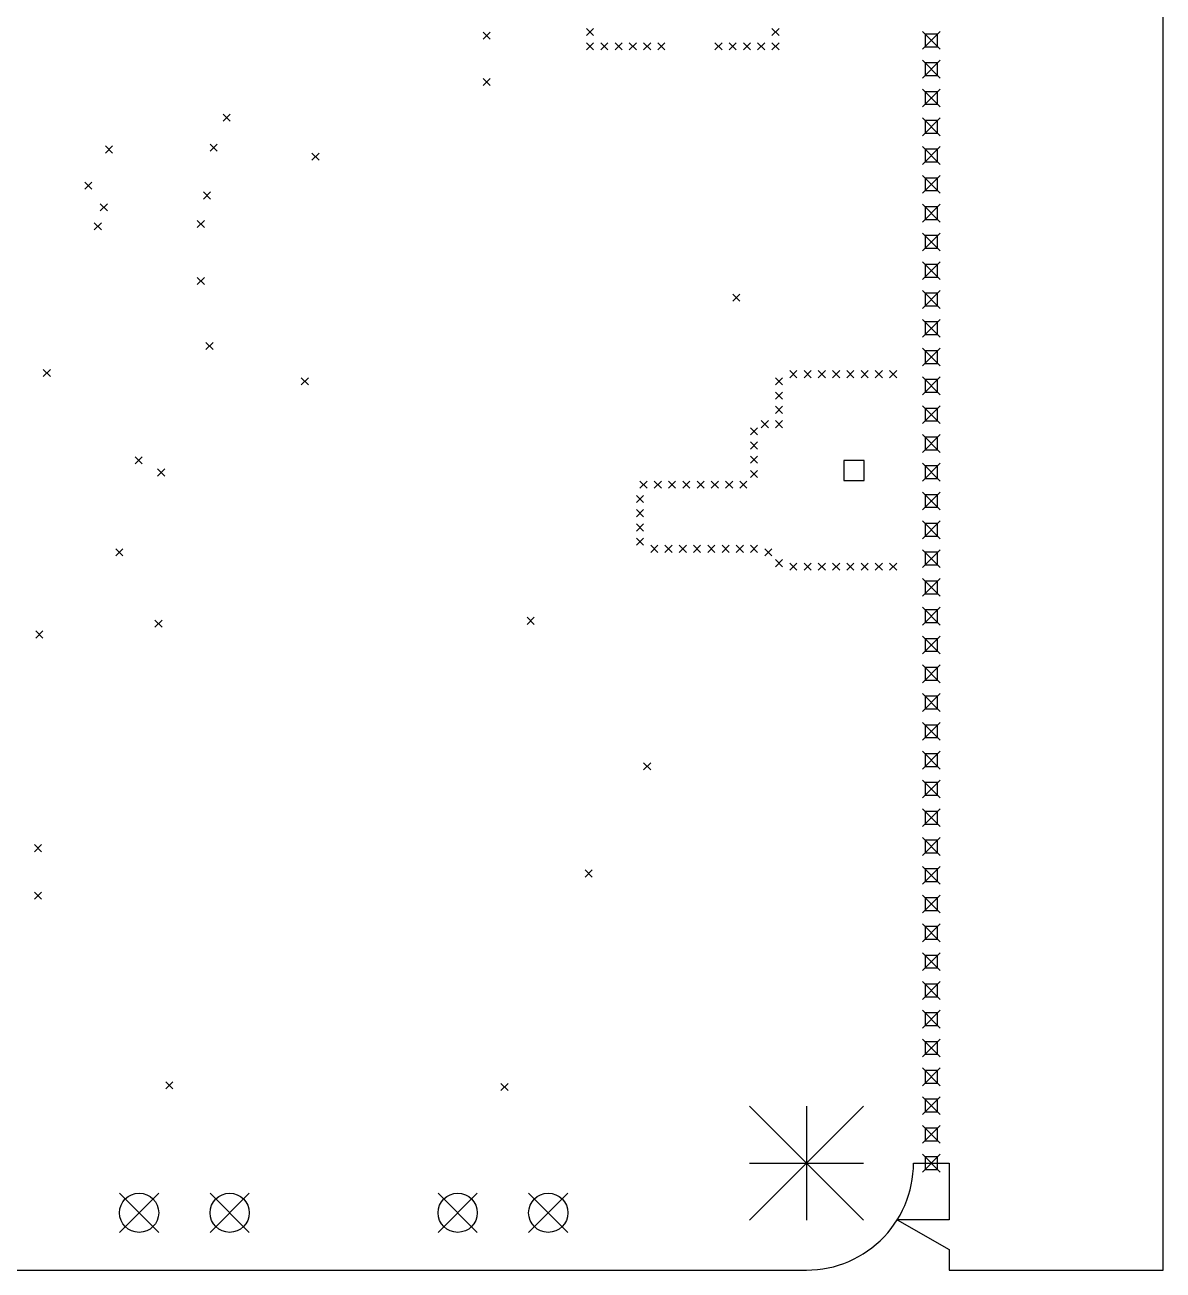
# Model space of a CAD drawing. Extents: x 69 to 143, y -148 to -20.
# Drawn here: x 106.58 to 138.5, y -118 to -83.07 of the extents above; entities that cross this region are included whole.
import ezdxf

# ---------------------------------------------------------------- set-up
doc = ezdxf.new("R2010")
doc.units = 0
doc.layers.add('BLACK', color=7, linetype='CONTINUOUS')

msp = doc.modelspace()

# ---------------------------------------------------------------- linework, layer by layer
at = {"layer": 'BLACK', "linetype": 'CONTINUOUS'}
for p, q in [((138.50001, -118.000027), (138.50001, -20)), ((119.429648, -83.265077), (119.629648, -83.465077)), ((119.629648, -83.265077), (119.429648, -83.465077)), ((122.329648, -83.165077), (122.529648, -83.365077)), ((122.529648, -83.165077), (122.329648, -83.365077)), ((127.529648, -83.165077), (127.729648, -83.365077)), ((127.729648, -83.165077), (127.529648, -83.365077)), ((131.750007, -83.250014), (132.250007, -83.750014)), ((132.250007, -83.250014), (131.750007, -83.750014)), ((132.176785, -83.323236), (131.823229, -83.323236)), ((131.823229, -83.323236), (131.823229, -83.676792)), ((132.176785, -83.676792), (132.176785, -83.323236)), ((122.329648, -83.565077), (122.529648, -83.765077)), ((122.529648, -83.565077), (122.329648, -83.765077)), ((122.729648, -83.565077), (122.929648, -83.765077)), ((122.929648, -83.565077), (122.729648, -83.765077)), ((123.129648, -83.565077), (123.329648, -83.765077)), ((123.329648, -83.565077), (123.129648, -83.765077)), ((123.529648, -83.565077), (123.729648, -83.765077)), ((123.729648, -83.565077), (123.529648, -83.765077)), ((123.929648, -83.565077), (124.129648, -83.765077)), ((124.129648, -83.565077), (123.929648, -83.765077)), ((124.329648, -83.565077), (124.529648, -83.765077)), ((124.529648, -83.565077), (124.329648, -83.765077)), ((125.929648, -83.565077), (126.129648, -83.765077)), ((126.129648, -83.565077), (125.929648, -83.765077)), ((126.329648, -83.565077), (126.529648, -83.765077)), ((126.529648, -83.565077), (126.329648, -83.765077)), ((126.729648, -83.565077), (126.929648, -83.765077)), ((126.929648, -83.565077), (126.729648, -83.765077)), ((127.129648, -83.565077), (127.329648, -83.765077)), ((127.329648, -83.565077), (127.129648, -83.765077)), ((127.529648, -83.565077), (127.729648, -83.765077)), ((127.729648, -83.565077), (127.529648, -83.765077)), ((131.823229, -83.676792), (132.176785, -83.676792)), ((131.750007, -84.057706), (132.250007, -84.557706)), ((132.250007, -84.057706), (131.750007, -84.557706)), ((132.176785, -84.130928), (131.823229, -84.130928)), ((131.823229, -84.130928), (131.823229, -84.484484)), ((132.176785, -84.484484), (132.176785, -84.130928)), ((131.823229, -84.484484), (132.176785, -84.484484)), ((119.429648, -84.565077), (119.629648, -84.765077)), ((119.629648, -84.565077), (119.429648, -84.765077)), ((131.750007, -84.865398), (132.250007, -85.365398)), ((132.250007, -84.865398), (131.750007, -85.365398)), ((132.176785, -84.93862), (131.823229, -84.93862)), ((131.823229, -84.93862), (131.823229, -85.292176)), ((132.176785, -85.292176), (132.176785, -84.93862)), ((112.138648, -85.569777), (112.338648, -85.769777)), ((112.338648, -85.569777), (112.138648, -85.769777)), ((131.823229, -85.292176), (132.176785, -85.292176)), ((131.750007, -85.673091), (132.250007, -86.173091)), ((132.250007, -85.673091), (131.750007, -86.173091)), ((132.176785, -85.746313), (131.823229, -85.746313)), ((131.823229, -85.746313), (131.823229, -86.099869)), ((132.176785, -86.099869), (132.176785, -85.746313)), ((131.823229, -86.099869), (132.176785, -86.099869)), ((108.835248, -86.460977), (109.035248, -86.660977)), ((109.035248, -86.460977), (108.835248, -86.660977)), ((111.773448, -86.410877), (111.973448, -86.610877)), ((111.973448, -86.410877), (111.773448, -86.610877)), ((131.750007, -86.480783), (132.250007, -86.980783)), ((132.250007, -86.480783), (131.750007, -86.980783)), ((132.176785, -86.554005), (131.823229, -86.554005)), ((131.823229, -86.554005), (131.823229, -86.907561)), ((132.176785, -86.907561), (132.176785, -86.554005)), ((114.628848, -86.664277), (114.828848, -86.864277)), ((114.828848, -86.664277), (114.628848, -86.864277)), ((131.823229, -86.907561), (132.176785, -86.907561)), ((131.750006, -87.288475), (132.250006, -87.788475)), ((132.250006, -87.288475), (131.750006, -87.788475)), ((108.257948, -87.473777), (108.457948, -87.673777)), ((108.457948, -87.473777), (108.257948, -87.673777)), ((132.176784, -87.361697), (131.823228, -87.361697)), ((131.823228, -87.361697), (131.823228, -87.715253)), ((132.176784, -87.715253), (132.176784, -87.361697)), ((111.584348, -87.752177), (111.784348, -87.952177)), ((111.784348, -87.752177), (111.584348, -87.952177)), ((131.823228, -87.715253), (132.176784, -87.715253)), ((108.692848, -88.083477), (108.892848, -88.283477)), ((108.892848, -88.083477), (108.692848, -88.283477)), ((131.750006, -88.096167), (132.250006, -88.596167)), ((132.250006, -88.096167), (131.750006, -88.596167)), ((132.176784, -88.169389), (131.823228, -88.169389)), ((131.823228, -88.169389), (131.823228, -88.522945)), ((132.176784, -88.522945), (132.176784, -88.169389)), ((108.525548, -88.618777), (108.725548, -88.818777)), ((108.725548, -88.618777), (108.525548, -88.818777)), ((111.413248, -88.552477), (111.613248, -88.752477)), ((111.613248, -88.552477), (111.413248, -88.752477)), ((131.823228, -88.522945), (132.176784, -88.522945)), ((131.750006, -88.90386), (132.250006, -89.40386)), ((132.250006, -88.90386), (131.750006, -89.40386)), ((132.176784, -88.977082), (131.823228, -88.977082)), ((131.823228, -88.977082), (131.823228, -89.330638)), ((132.176784, -89.330638), (132.176784, -88.977082)), ((131.823228, -89.330638), (132.176784, -89.330638)), ((131.750006, -89.711552), (132.250006, -90.211552)), ((132.250006, -89.711552), (131.750006, -90.211552)), ((132.176784, -89.784774), (131.823228, -89.784774)), ((131.823228, -89.784774), (131.823228, -90.13833)), ((132.176784, -90.13833), (132.176784, -89.784774)), ((111.413248, -90.151477), (111.613248, -90.351477)), ((111.613248, -90.151477), (111.413248, -90.351477)), ((131.823228, -90.13833), (132.176784, -90.13833)), ((126.429648, -90.615077), (126.629648, -90.815077)), ((126.629648, -90.615077), (126.429648, -90.815077)), ((131.750005, -90.519244), (132.250005, -91.019244)), ((132.250005, -90.519244), (131.750005, -91.019244)), ((132.176783, -90.592466), (131.823227, -90.592466)), ((131.823227, -90.592466), (131.823227, -90.946022)), ((132.176783, -90.946022), (132.176783, -90.592466)), ((131.823227, -90.946022), (132.176783, -90.946022)), ((131.750005, -91.326937), (132.250005, -91.826937)), ((132.250005, -91.326937), (131.750005, -91.826937)), ((132.176783, -91.400159), (131.823227, -91.400159)), ((131.823227, -91.400159), (131.823227, -91.753715)), ((132.176783, -91.753715), (132.176783, -91.400159)), ((131.823227, -91.753715), (132.176783, -91.753715)), ((111.655048, -91.971977), (111.855048, -92.171977)), ((111.855048, -91.971977), (111.655048, -92.171977)), ((131.750005, -92.134629), (132.250005, -92.634629)), ((132.250005, -92.134629), (131.750005, -92.634629)), ((132.176783, -92.207851), (131.823227, -92.207851)), ((131.823227, -92.207851), (131.823227, -92.561407)), ((132.176783, -92.561407), (132.176783, -92.207851)), ((131.823227, -92.561407), (132.176783, -92.561407)), ((107.092848, -92.730877), (107.292848, -92.930877)), ((107.292848, -92.730877), (107.092848, -92.930877)), ((128.029648, -92.765077), (128.229648, -92.965077)), ((128.229648, -92.765077), (128.029648, -92.965077)), ((128.429648, -92.765077), (128.629648, -92.965077)), ((128.629648, -92.765077), (128.429648, -92.965077)), ((128.829648, -92.765077), (129.029648, -92.965077)), ((129.029648, -92.765077), (128.829648, -92.965077)), ((129.229648, -92.765077), (129.429648, -92.965077)), ((129.429648, -92.765077), (129.229648, -92.965077)), ((129.629648, -92.765077), (129.829648, -92.965077)), ((129.829648, -92.765077), (129.629648, -92.965077)), ((130.029648, -92.765077), (130.229648, -92.965077)), ((130.229648, -92.765077), (130.029648, -92.965077)), ((130.429648, -92.765077), (130.629648, -92.965077)), ((130.629648, -92.765077), (130.429648, -92.965077)), ((130.829648, -92.765077), (131.029648, -92.965077)), ((131.029648, -92.765077), (130.829648, -92.965077)), ((114.329648, -92.965077), (114.529648, -93.165077)), ((114.529648, -92.965077), (114.329648, -93.165077)), ((127.629648, -92.965077), (127.829648, -93.165077)), ((127.829648, -92.965077), (127.629648, -93.165077)), ((131.750005, -92.942321), (132.250005, -93.442321)), ((132.250005, -92.942321), (131.750005, -93.442321)), ((132.176783, -93.015543), (131.823227, -93.015543)), ((131.823227, -93.015543), (131.823227, -93.369099)), ((132.176783, -93.369099), (132.176783, -93.015543)), ((127.629648, -93.365077), (127.829648, -93.565077)), ((127.829648, -93.365077), (127.629648, -93.565077)), ((131.823227, -93.369099), (132.176783, -93.369099)), ((127.629648, -93.765077), (127.829648, -93.965077)), ((127.829648, -93.765077), (127.629648, -93.965077)), ((131.750004, -93.750014), (132.250004, -94.250014)), ((132.250004, -93.750014), (131.750004, -94.250014)), ((132.176782, -93.823236), (131.823226, -93.823236)), ((131.823226, -93.823236), (131.823226, -94.176792)), ((132.176782, -94.176792), (132.176782, -93.823236)), ((127.229648, -94.165077), (127.429648, -94.365077)), ((127.429648, -94.165077), (127.229648, -94.365077)), ((127.629648, -94.165077), (127.829648, -94.365077)), ((127.829648, -94.165077), (127.629648, -94.365077)), ((131.823226, -94.176792), (132.176782, -94.176792)), ((126.929648, -94.365077), (127.129648, -94.565077)), ((127.129648, -94.365077), (126.929648, -94.565077)), ((131.750004, -94.557706), (132.250004, -95.057706)), ((132.250004, -94.557706), (131.750004, -95.057706)), ((132.176782, -94.630928), (131.823226, -94.630928)), ((131.823226, -94.630928), (131.823226, -94.984484)), ((132.176782, -94.984484), (132.176782, -94.630928)), ((126.929648, -94.765077), (127.129648, -94.965077)), ((127.129648, -94.765077), (126.929648, -94.965077)), ((131.823226, -94.984484), (132.176782, -94.984484)), ((109.667448, -95.184077), (109.867448, -95.384077)), ((109.867448, -95.184077), (109.667448, -95.384077)), ((126.929648, -95.165077), (127.129648, -95.365077)), ((127.129648, -95.165077), (126.929648, -95.365077)), ((130.112493, -95.282232), (129.546803, -95.282232)), ((129.546803, -95.282232), (129.546803, -95.847922)), ((130.112493, -95.847922), (130.112493, -95.282232)), ((131.750004, -95.365398), (132.250004, -95.865398)), ((132.250004, -95.365398), (131.750004, -95.865398)), ((110.299848, -95.521077), (110.499848, -95.721077)), ((110.499848, -95.521077), (110.299848, -95.721077)), ((126.929648, -95.565077), (127.129648, -95.765077)), ((127.129648, -95.565077), (126.929648, -95.765077)), ((132.176782, -95.43862), (131.823226, -95.43862)), ((131.823226, -95.43862), (131.823226, -95.792176)), ((132.176782, -95.792176), (132.176782, -95.43862)), ((123.829648, -95.865077), (124.029648, -96.065077)), ((124.029648, -95.865077), (123.829648, -96.065077)), ((124.229648, -95.865077), (124.429648, -96.065077)), ((124.429648, -95.865077), (124.229648, -96.065077)), ((124.629648, -95.865077), (124.829648, -96.065077)), ((124.829648, -95.865077), (124.629648, -96.065077)), ((125.029648, -95.865077), (125.229648, -96.065077)), ((125.229648, -95.865077), (125.029648, -96.065077)), ((125.429648, -95.865077), (125.629648, -96.065077)), ((125.629648, -95.865077), (125.429648, -96.065077)), ((125.829648, -95.865077), (126.029648, -96.065077)), ((126.029648, -95.865077), (125.829648, -96.065077)), ((126.229648, -95.865077), (126.429648, -96.065077)), ((126.429648, -95.865077), (126.229648, -96.065077)), ((126.629648, -95.865077), (126.829648, -96.065077)), ((126.829648, -95.865077), (126.629648, -96.065077)), ((129.546803, -95.847922), (130.112493, -95.847922)), ((131.823226, -95.792176), (132.176782, -95.792176)), ((123.729648, -96.265077), (123.929648, -96.465077)), ((123.929648, -96.265077), (123.729648, -96.465077)), ((131.750004, -96.173091), (132.250004, -96.673091)), ((132.250004, -96.173091), (131.750004, -96.673091)), ((132.176782, -96.246313), (131.823226, -96.246313)), ((131.823226, -96.246313), (131.823226, -96.599869)), ((132.176782, -96.599869), (132.176782, -96.246313)), ((123.729648, -96.665077), (123.929648, -96.865077)), ((123.929648, -96.665077), (123.729648, -96.865077)), ((131.823226, -96.599869), (132.176782, -96.599869)), ((123.729648, -97.065077), (123.929648, -97.265077)), ((123.929648, -97.065077), (123.729648, -97.265077)), ((131.750004, -96.980783), (132.250004, -97.480783)), ((132.250004, -96.980783), (131.750004, -97.480783)), ((132.176782, -97.054005), (131.823226, -97.054005)), ((131.823226, -97.054005), (131.823226, -97.407561)), ((132.176782, -97.407561), (132.176782, -97.054005)), ((123.729648, -97.465077), (123.929648, -97.665077)), ((123.929648, -97.465077), (123.729648, -97.665077)), ((131.823226, -97.407561), (132.176782, -97.407561)), ((109.129648, -97.765077), (109.329648, -97.965077)), ((109.329648, -97.765077), (109.129648, -97.965077)), ((124.129648, -97.665077), (124.329648, -97.865077)), ((124.329648, -97.665077), (124.129648, -97.865077)), ((124.529648, -97.665077), (124.729648, -97.865077)), ((124.729648, -97.665077), (124.529648, -97.865077)), ((124.929648, -97.665077), (125.129648, -97.865077)), ((125.129648, -97.665077), (124.929648, -97.865077)), ((125.329648, -97.665077), (125.529648, -97.865077)), ((125.529648, -97.665077), (125.329648, -97.865077)), ((125.729648, -97.665077), (125.929648, -97.865077)), ((125.929648, -97.665077), (125.729648, -97.865077)), ((126.129648, -97.665077), (126.329648, -97.865077)), ((126.329648, -97.665077), (126.129648, -97.865077)), ((126.529648, -97.665077), (126.729648, -97.865077)), ((126.729648, -97.665077), (126.529648, -97.865077)), ((126.929648, -97.665077), (127.129648, -97.865077)), ((127.129648, -97.665077), (126.929648, -97.865077)), ((127.329648, -97.765077), (127.529648, -97.965077)), ((127.529648, -97.765077), (127.329648, -97.965077)), ((131.750003, -97.788475), (132.250003, -98.288475)), ((132.250003, -97.788475), (131.750003, -98.288475)), ((127.629648, -98.065077), (127.829648, -98.265077)), ((127.829648, -98.065077), (127.629648, -98.265077)), ((128.029648, -98.165077), (128.229648, -98.365077)), ((128.229648, -98.165077), (128.029648, -98.365077)), ((128.429648, -98.165077), (128.629648, -98.365077)), ((128.629648, -98.165077), (128.429648, -98.365077)), ((128.829648, -98.165077), (129.029648, -98.365077)), ((129.029648, -98.165077), (128.829648, -98.365077)), ((129.229648, -98.165077), (129.429648, -98.365077)), ((129.429648, -98.165077), (129.229648, -98.365077)), ((129.629648, -98.165077), (129.829648, -98.365077)), ((129.829648, -98.165077), (129.629648, -98.365077)), ((130.029648, -98.165077), (130.229648, -98.365077)), ((130.229648, -98.165077), (130.029648, -98.365077)), ((130.429648, -98.165077), (130.629648, -98.365077)), ((130.629648, -98.165077), (130.429648, -98.365077)), ((130.829648, -98.165077), (131.029648, -98.365077)), ((131.029648, -98.165077), (130.829648, -98.365077)), ((132.176781, -97.861697), (131.823225, -97.861697)), ((131.823225, -97.861697), (131.823225, -98.215253)), ((132.176781, -98.215253), (132.176781, -97.861697)), ((131.823225, -98.215253), (132.176781, -98.215253)), ((131.750003, -98.596167), (132.250003, -99.096167)), ((132.250003, -98.596167), (131.750003, -99.096167)), ((132.176781, -98.669389), (131.823225, -98.669389)), ((131.823225, -98.669389), (131.823225, -99.022945)), ((132.176781, -99.022945), (132.176781, -98.669389)), ((131.823225, -99.022945), (132.176781, -99.022945)), ((131.750003, -99.40386), (132.250003, -99.90386)), ((132.250003, -99.40386), (131.750003, -99.90386)), ((132.176781, -99.477082), (131.823225, -99.477082)), ((131.823225, -99.477082), (131.823225, -99.830638)), ((132.176781, -99.830638), (132.176781, -99.477082)), ((110.226648, -99.765077), (110.426648, -99.965077)), ((110.426648, -99.765077), (110.226648, -99.965077)), ((120.663548, -99.683977), (120.863548, -99.883977)), ((120.863548, -99.683977), (120.663548, -99.883977)), ((131.823225, -99.830638), (132.176781, -99.830638)), ((106.882848, -100.069477), (107.082848, -100.269477)), ((107.082848, -100.069477), (106.882848, -100.269477)), ((131.750003, -100.211552), (132.250003, -100.711552)), ((132.250003, -100.211552), (131.750003, -100.711552)), ((132.176781, -100.284774), (131.823225, -100.284774)), ((131.823225, -100.284774), (131.823225, -100.63833)), ((132.176781, -100.63833), (132.176781, -100.284774)), ((131.823225, -100.63833), (132.176781, -100.63833)), ((131.750002, -101.019244), (132.250002, -101.519244)), ((132.250002, -101.019244), (131.750002, -101.519244)), ((132.17678, -101.092466), (131.823224, -101.092466)), ((131.823224, -101.092466), (131.823224, -101.446022)), ((132.17678, -101.446022), (132.17678, -101.092466)), ((131.823224, -101.446022), (132.17678, -101.446022)), ((131.750002, -101.826937), (132.250002, -102.326937)), ((132.250002, -101.826937), (131.750002, -102.326937)), ((132.17678, -101.900159), (131.823224, -101.900159)), ((131.823224, -101.900159), (131.823224, -102.253715)), ((132.17678, -102.253715), (132.17678, -101.900159)), ((131.823224, -102.253715), (132.17678, -102.253715)), ((131.750002, -102.634629), (132.250002, -103.134629)), ((132.250002, -102.634629), (131.750002, -103.134629)), ((132.17678, -102.707851), (131.823224, -102.707851)), ((131.823224, -102.707851), (131.823224, -103.061407)), ((132.17678, -103.061407), (132.17678, -102.707851)), ((131.823224, -103.061407), (132.17678, -103.061407)), ((131.750002, -103.442321), (132.250002, -103.942321)), ((132.250002, -103.442321), (131.750002, -103.942321)), ((132.17678, -103.515543), (131.823224, -103.515543)), ((131.823224, -103.515543), (131.823224, -103.869099)), ((132.17678, -103.869099), (132.17678, -103.515543)), ((123.929648, -103.765077), (124.129648, -103.965077)), ((124.129648, -103.765077), (123.929648, -103.965077)), ((131.823224, -103.869099), (132.17678, -103.869099)), ((131.750001, -104.250014), (132.250001, -104.750014)), ((132.250001, -104.250014), (131.750001, -104.750014)), ((132.176779, -104.323236), (131.823223, -104.323236)), ((131.823223, -104.323236), (131.823223, -104.676792)), ((132.176779, -104.676792), (132.176779, -104.323236)), ((131.823223, -104.676792), (132.176779, -104.676792)), ((131.750001, -105.057706), (132.250001, -105.557706)), ((132.250001, -105.057706), (131.750001, -105.557706)), ((132.176779, -105.130928), (131.823223, -105.130928)), ((131.823223, -105.130928), (131.823223, -105.484484)), ((132.176779, -105.484484), (132.176779, -105.130928)), ((131.823223, -105.484484), (132.176779, -105.484484)), ((106.844048, -106.061377), (107.044048, -106.261377)), ((107.044048, -106.061377), (106.844048, -106.261377)), ((131.750001, -105.865398), (132.250001, -106.365398)), ((132.250001, -105.865398), (131.750001, -106.365398)), ((132.176779, -105.93862), (131.823223, -105.93862)), ((131.823223, -105.93862), (131.823223, -106.292176)), ((132.176779, -106.292176), (132.176779, -105.93862)), ((131.823223, -106.292176), (132.176779, -106.292176)), ((122.288048, -106.772777), (122.488048, -106.972777)), ((122.488048, -106.772777), (122.288048, -106.972777)), ((131.750001, -106.673091), (132.250001, -107.173091)), ((132.250001, -106.673091), (131.750001, -107.173091)), ((132.176779, -106.746313), (131.823223, -106.746313)), ((131.823223, -106.746313), (131.823223, -107.099869)), ((132.176779, -107.099869), (132.176779, -106.746313)), ((131.823223, -107.099869), (132.176779, -107.099869)), ((106.844048, -107.395977), (107.044048, -107.595977)), ((107.044048, -107.395977), (106.844048, -107.595977)), ((131.750001, -107.480783), (132.250001, -107.980783)), ((132.250001, -107.480783), (131.750001, -107.980783)), ((132.176779, -107.554005), (131.823223, -107.554005)), ((131.823223, -107.554005), (131.823223, -107.907561)), ((132.176779, -107.907561), (132.176779, -107.554005)), ((131.823223, -107.907561), (132.176779, -107.907561)), ((131.75, -108.288475), (132.25, -108.788475)), ((132.25, -108.288475), (131.75, -108.788475)), ((132.176778, -108.361697), (131.823222, -108.361697)), ((131.823222, -108.361697), (131.823222, -108.715253)), ((132.176778, -108.715253), (132.176778, -108.361697)), ((131.823222, -108.715253), (132.176778, -108.715253)), ((131.75, -109.096167), (132.25, -109.596167)), ((132.25, -109.096167), (131.75, -109.596167)), ((132.176778, -109.169389), (131.823222, -109.169389)), ((131.823222, -109.169389), (131.823222, -109.522945)), ((132.176778, -109.522945), (132.176778, -109.169389)), ((131.823222, -109.522945), (132.176778, -109.522945)), ((131.75, -109.90386), (132.25, -110.40386)), ((132.25, -109.90386), (131.75, -110.40386)), ((132.176778, -109.977082), (131.823222, -109.977082)), ((131.823222, -109.977082), (131.823222, -110.330638)), ((132.176778, -110.330638), (132.176778, -109.977082)), ((131.823222, -110.330638), (132.176778, -110.330638)), ((131.75, -110.711552), (132.25, -111.211552)), ((132.25, -110.711552), (131.75, -111.211552)), ((132.176778, -110.784774), (131.823222, -110.784774)), ((131.823222, -110.784774), (131.823222, -111.13833)), ((132.176778, -111.13833), (132.176778, -110.784774)), ((131.823222, -111.13833), (132.176778, -111.13833)), ((131.749999, -111.519244), (132.249999, -112.019244)), ((132.249999, -111.519244), (131.749999, -112.019244)), ((132.176777, -111.592466), (131.823221, -111.592466)), ((131.823221, -111.592466), (131.823221, -111.946022)), ((132.176777, -111.946022), (132.176777, -111.592466)), ((131.823221, -111.946022), (132.176777, -111.946022)), ((131.749999, -112.326937), (132.249999, -112.826937)), ((132.249999, -112.326937), (131.749999, -112.826937)), ((132.176777, -112.400159), (131.823221, -112.400159)), ((131.823221, -112.400159), (131.823221, -112.753715)), ((132.176777, -112.753715), (132.176777, -112.400159)), ((110.529648, -112.714977), (110.729648, -112.914977)), ((110.729648, -112.714977), (110.529648, -112.914977)), ((119.929648, -112.765077), (120.129648, -112.965077)), ((120.129648, -112.765077), (119.929648, -112.965077)), ((131.823221, -112.753715), (132.176777, -112.753715)), ((131.749999, -113.134629), (132.249999, -113.634629)), ((132.249999, -113.134629), (131.749999, -113.634629)), ((126.899948, -113.400077), (130.099948, -116.600077)), ((130.099948, -113.400077), (126.899948, -116.600077)), ((128.499948, -113.400077), (128.499948, -116.600077)), ((132.176777, -113.207851), (131.823221, -113.207851)), ((131.823221, -113.207851), (131.823221, -113.561407)), ((132.176777, -113.561407), (132.176777, -113.207851)), ((131.823221, -113.561407), (132.176777, -113.561407)), ((131.749999, -113.942321), (132.249999, -114.442321)), ((132.249999, -113.942321), (131.749999, -114.442321)), ((132.176777, -114.015543), (131.823221, -114.015543)), ((131.823221, -114.015543), (131.823221, -114.369099)), ((132.176777, -114.369099), (132.176777, -114.015543)), ((131.823221, -114.369099), (132.176777, -114.369099)), ((131.749998, -114.750014), (132.249998, -115.250014)), ((132.249998, -114.750014), (131.749998, -115.250014)), ((132.176776, -114.823236), (131.82322, -114.823236)), ((131.82322, -114.823236), (131.82322, -115.176792)), ((132.176776, -115.176792), (132.176776, -114.823236)), ((126.899948, -115.000077), (130.099948, -115.000077)), ((131.484612, -115.303521), (131.496151, -115.151962)), ((131.496151, -115.151962), (131.499999, -115.000014)), ((131.499999, -115.000014), (132.50001, -115.000014)), ((131.82322, -115.176792), (132.176776, -115.176792)), ((132.50001, -115.000014), (132.50001, -116.586923)), ((131.404243, -115.751978), (131.438599, -115.603915)), ((131.438599, -115.603915), (131.465412, -115.454301)), ((131.465412, -115.454301), (131.484612, -115.303521)), ((109.231248, -115.841277), (110.331248, -116.941277)), ((110.331248, -115.841277), (109.231248, -116.941277)), ((111.771248, -115.841277), (112.871248, -116.941277)), ((112.871248, -115.841277), (111.771248, -116.941277)), ((118.167248, -115.841277), (119.267248, -116.941277)), ((119.267248, -115.841277), (118.167248, -116.941277)), ((120.707248, -115.841277), (121.807248, -116.941277)), ((121.807248, -115.841277), (120.707248, -116.941277)), ((131.313271, -116.04194), (131.362431, -115.898112)), ((131.362431, -115.898112), (131.404243, -115.751978)), ((131.123058, -116.455935), (131.193431, -116.32121)), ((131.193431, -116.32121), (131.256889, -116.183093)), ((131.256889, -116.183093), (131.313271, -116.04194)), ((130.962309, -116.713837), (131.045951, -116.586923)), ((131.045951, -116.586923), (131.123058, -116.455935)), ((132.50001, -116.586923), (131.045951, -116.586923)), ((131.045951, -116.586923), (132.50001, -117.423612)), ((130.674396, -117.066937), (130.776293, -116.954153)), ((130.776293, -116.954153), (130.872346, -116.836352)), ((130.872346, -116.836352), (130.962309, -116.713837)), ((130.21382, -117.46233), (130.336334, -117.372366)), ((130.336334, -117.372366), (130.454134, -117.276313)), ((130.454134, -117.276313), (130.566918, -117.174416)), ((130.566918, -117.174416), (130.674396, -117.066937)), ((129.683077, -117.756913), (129.821194, -117.693453)), ((129.821194, -117.693453), (129.955918, -117.62308)), ((129.955918, -117.62308), (130.086906, -117.545973)), ((130.086906, -117.545973), (130.21382, -117.46233)), ((132.50001, -117.423612), (132.50001, -117.999027)), ((81.499991, -118.000014), (128.499998, -118.000027)), ((128.499998, -118.000027), (128.651947, -117.996179)), ((128.651947, -117.996179), (128.803506, -117.98464)), ((128.803506, -117.98464), (128.954286, -117.965439)), ((128.954286, -117.965439), (129.103899, -117.938625)), ((129.103899, -117.938625), (129.251963, -117.904268)), ((129.251963, -117.904268), (129.398096, -117.862456)), ((129.398096, -117.862456), (129.541924, -117.813295)), ((129.541924, -117.813295), (129.683077, -117.756913)), ((132.50001, -117.999027), (133.50001, -117.999027)), ((133.50001, -118.000027), (138.50001, -118.000027))]:
    msp.add_line(p, q, dxfattribs=at)
at = {"layer": 'BLACK'}
for centre in [(109.781248, -116.391277), (112.321248, -116.391277), (118.717248, -116.391277), (121.257248, -116.391277)]:
    msp.add_circle(centre, 0.55, dxfattribs=at)

doc.saveas('drawing.dxf')
